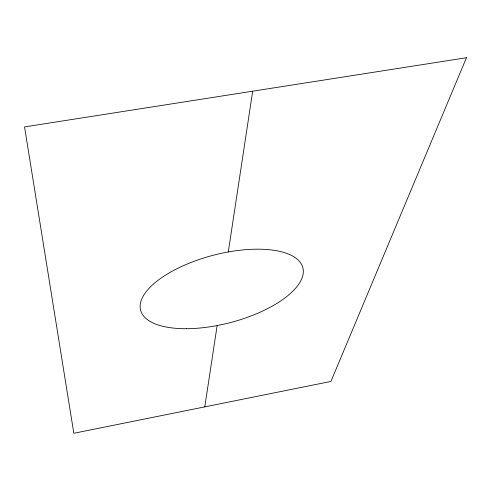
<?xml version="1.0" encoding="UTF-8"?>
<svg xmlns="http://www.w3.org/2000/svg" width="491" height="491" viewBox="0 0 491 491"><rect width="100%" height="100%" fill="white"/><g stroke="black" fill="none" stroke-linecap="round" stroke-linejoin="round"><path stroke-width="0.74" d="M204.796 406.873L217.126 325.57M228.29 251.957L252.681 91.191M466.45 57.723L330.934 381.439L73.828 433.277L24.55 126.911L466.45 57.723M186.58 328.706A83.869 34.726 -14.7 0 0 303.088 268.681A83.869 34.726 -14.7 0 0 175.545 269.442A83.869 34.726 -14.7 0 0 186.58 328.706"/></g></svg>
